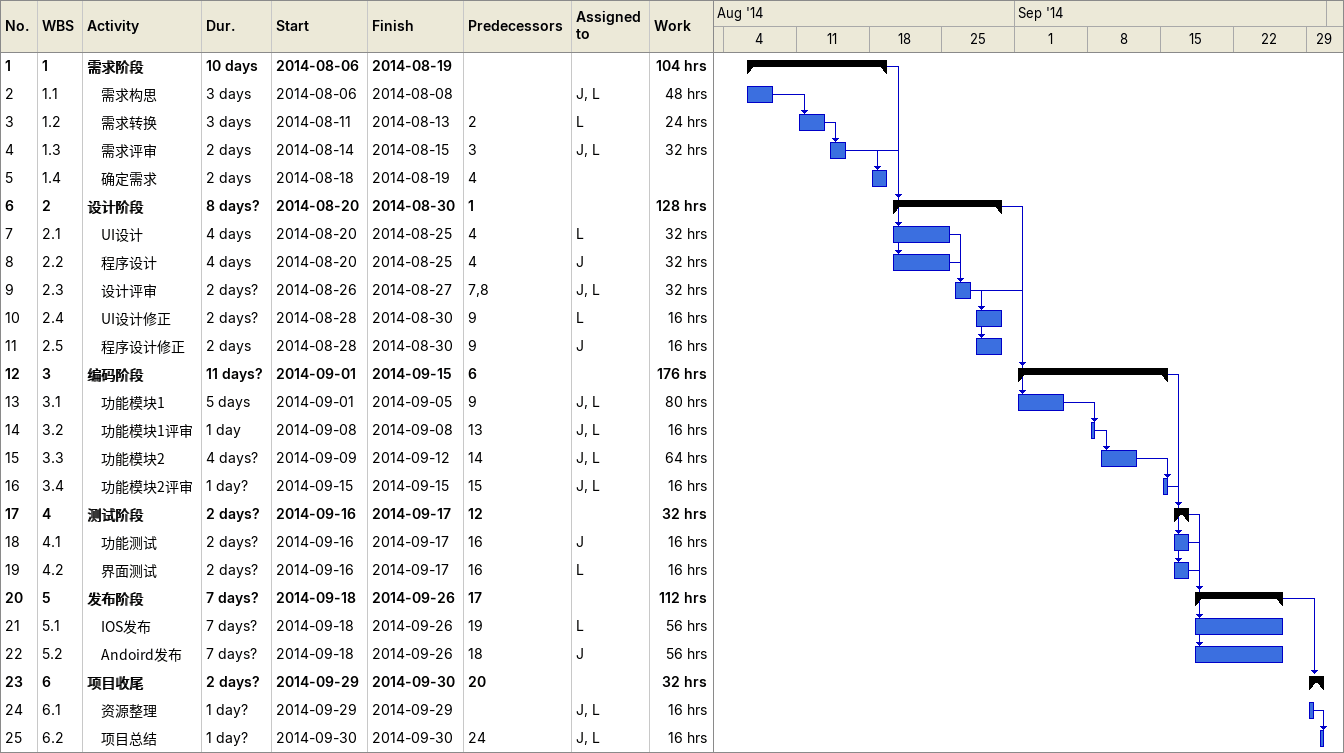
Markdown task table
| ID | WBS | Task | Duration | Start | Finish | Predecessors | Resources | Work (h) |
|---|---|---|---|---|---|---|---|---|
| 1 | 1 | **需求阶段** | 10d | 2014-08-06 | 2014-08-19 |  |  | 104 |
| 2 | 1.1 | 需求构思 | 3d | 2014-08-06 | 2014-08-08 |  | J, L | 48 |
| 3 | 1.2 | 需求转换 | 3d | 2014-08-11 | 2014-08-13 | 2 | L | 24 |
| 4 | 1.3 | 需求评审 | 2d | 2014-08-14 | 2014-08-15 | 3 | J, L | 32 |
| 5 | 1.4 | 确定需求 | 2d | 2014-08-18 | 2014-08-19 | 4 |  |  |
| 6 | 2 | **设计阶段** | 8d? | 2014-08-20 | 2014-08-30 | 1 |  | 128 |
| 7 | 2.1 | UI设计 | 4d | 2014-08-20 | 2014-08-25 | 4 | L | 32 |
| 8 | 2.2 | 程序设计 | 4d | 2014-08-20 | 2014-08-25 | 4 | J | 32 |
| 9 | 2.3 | 设计评审 | 2d? | 2014-08-26 | 2014-08-27 | 7, 8 | J, L | 32 |
| 10 | 2.4 | UI设计修正 | 2d? | 2014-08-28 | 2014-08-30 | 9 | L | 16 |
| 11 | 2.5 | 程序设计修正 | 2d | 2014-08-28 | 2014-08-30 | 9 | J | 16 |
| 12 | 3 | **编码阶段** | 11d? | 2014-09-01 | 2014-09-15 | 6 |  | 176 |
| 13 | 3.1 | 功能模块1 | 5d | 2014-09-01 | 2014-09-05 | 9 | J, L | 80 |
| 14 | 3.2 | 功能模块1评审 | 1d | 2014-09-08 | 2014-09-08 | 13 | J, L | 16 |
| 15 | 3.3 | 功能模块2 | 4d? | 2014-09-09 | 2014-09-12 | 14 | J, L | 64 |
| 16 | 3.4 | 功能模块2评审 | 1d? | 2014-09-15 | 2014-09-15 | 15 | J, L | 16 |
| 17 | 4 | **测试阶段** | 2d? | 2014-09-16 | 2014-09-17 | 12 |  | 32 |
| 18 | 4.1 | 功能测试 | 2d? | 2014-09-16 | 2014-09-17 | 16 | J | 16 |
| 19 | 4.2 | 界面测试 | 2d? | 2014-09-16 | 2014-09-17 | 16 | L | 16 |
| 20 | 5 | **发布阶段** | 7d? | 2014-09-18 | 2014-09-26 | 17 |  | 112 |
| 21 | 5.1 | IOS发布 | 7d? | 2014-09-18 | 2014-09-26 | 19 | L | 56 |
| 22 | 5.2 | Andoird发布 | 7d? | 2014-09-18 | 2014-09-26 | 18 | J | 56 |
| 23 | 6 | **项目收尾** | 2d? | 2014-09-29 | 2014-09-30 | 20 |  | 32 |
| 24 | 6.1 | 资源整理 | 1d? | 2014-09-29 | 2014-09-29 |  | J, L | 16 |
| 25 | 6.2 | 项目总结 | 1d? | 2014-09-30 | 2014-09-30 | 24 | J, L | 16 |
